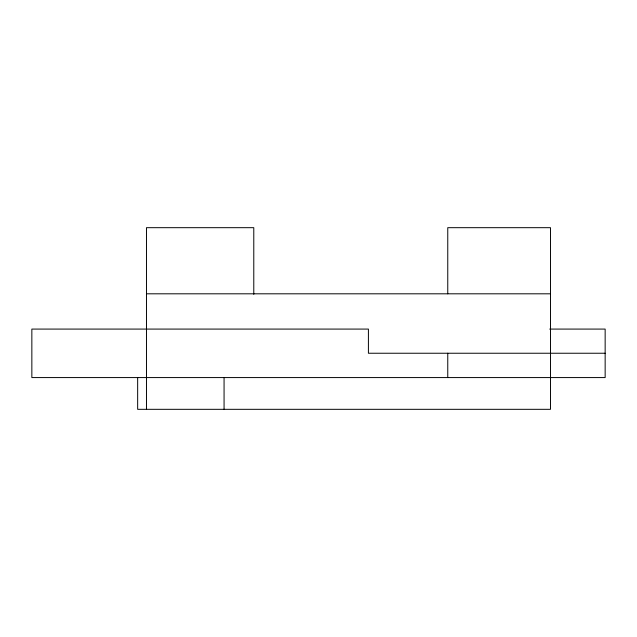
<?xml version="1.0" encoding="UTF-8"?>
<svg xmlns="http://www.w3.org/2000/svg" width="637" height="637" viewBox="0 0 637 637"><rect width="100%" height="100%" fill="white"/><g stroke="black" fill="none" stroke-linecap="round" stroke-linejoin="round"><path stroke-width="0.96" d="M146.478 293.808L550.479 293.808M549.715 329.082L605.15 329.082L605.15 377.574L31.85 377.574L31.85 329.082L368.409 329.082L368.409 353.24L605.15 353.24M447.763 293.808L447.763 227.68L550.479 227.68L550.479 409.32L137.656 409.32L137.656 377.574M447.763 353.24L447.763 377.574M253.781 294.286L253.781 227.68L146.478 227.68L146.478 409.32M224.065 377.574L224.065 409.32"/></g></svg>
